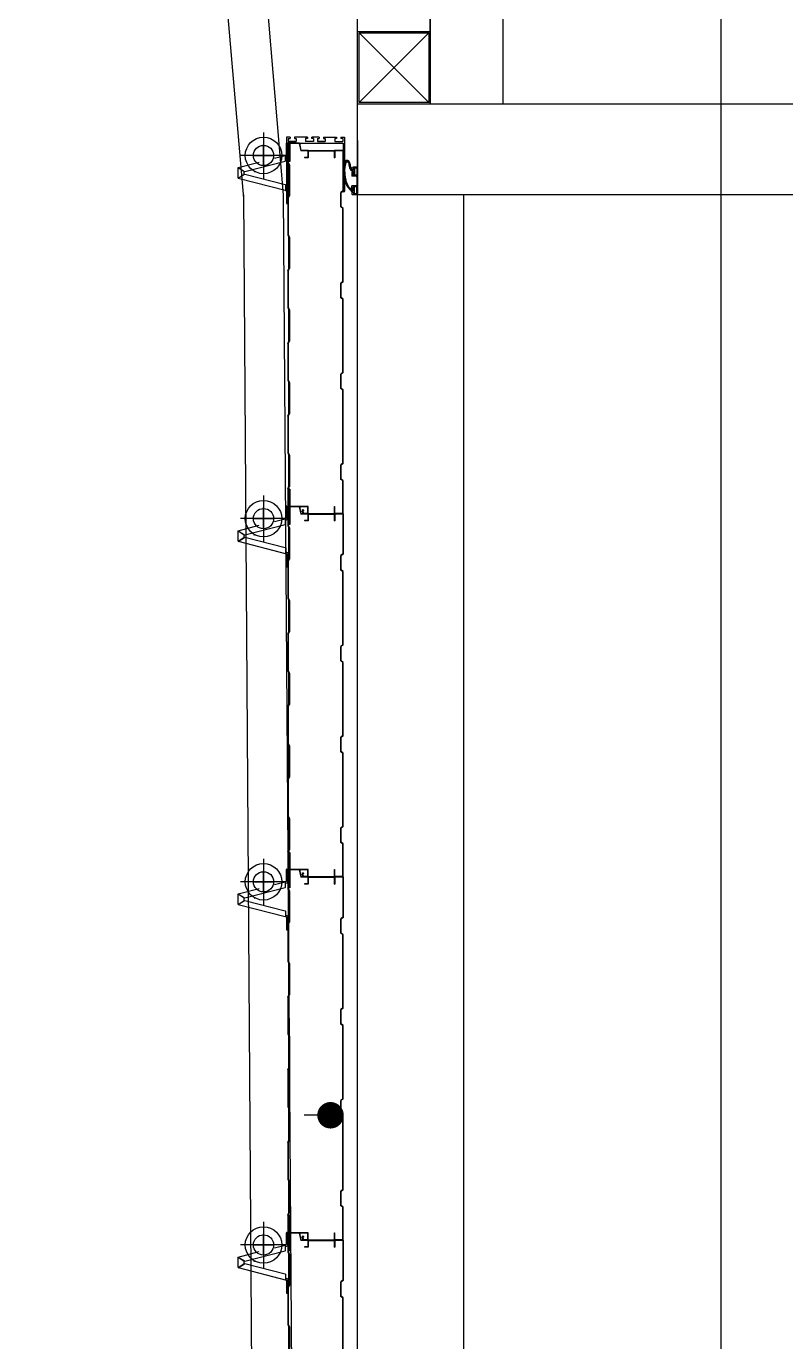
# Model space of a CAD drawing. Header units: millimetres. Extents: x -39468 to 212532, y -94717 to 83483.
# Drawn here: x 83544 to 84589, y 11421 to 13232 of the extents above; entities that cross this region are included whole.
import ezdxf

# ---------------------------------------------------------------- set-up
doc = ezdxf.new("R2010")
doc.units = ezdxf.units.MM
doc.header["$LTSCALE"] = 300
doc.header["$MEASUREMENT"] = 0
doc.linetypes.add('XR-단면도$0$CEN', pattern=[35, 30, -2, 1, -2])
doc.linetypes.add('주단면도-1$0$STD_CENTER', pattern=[66, 60, -2, 2, -2])
doc.layers.get('0').update_dxf_attribs({"linetype": 'CONTINUOUS'})
for name, color, linetype in [('A-SECT-DOOR', 8, 'CONTINUOUS'), ('XR-단면도$0$8', 8, 'CONTINUOUS'), ('주단면도-1$0$A-FLOR-GW', 6, 'CONTINUOUS'), ('주단면도-1$0$A-ST-AXIS-CEN', 252, '주단면도-1$0$STD_CENTER')]:
    doc.layers.add(name, color=color, linetype=linetype)

# ---------------------------------------------------------------- blocks, each defined once
blk = doc.blocks.new('XR-단면도$0$roll')
at = {"layer": 'A-SECT-DOOR'}
for p, q in [((0, 31.73325251974166), (0, -31.73324637347832)), ((31.73324944637716, 3.0733644962e-06), (-31.73324944637716, 3.0733644962e-06)), ((-13.38834995403886, 0), (13.14283256605267, 0)), ((-13.38834995403886, 0), (13.14283256605267, 0)), ((-4.4330954552e-06, -13.76701811235398), (-4.4330954552e-06, 15.13554232800379)), ((-4.4330954552e-06, -13.76701811235398), (-4.4330954552e-06, 15.13554232800379))]:
    blk.add_line(p, q, dxfattribs=at)
for radius in [25.12672360912414, 13.93334397582993]:
    blk.add_circle((0, 3.0733644962e-06), radius, dxfattribs=at)
for centre, start, end in [((-13.4943526936695, -21.97846054518596), 303.9338120056824, 0), ((-11.92071351408958, -23.50395676819608), 75.62722133443756, 123.9338120056824), ((-11.92071351408958, -23.50395676819608), 75.62722133443756, 123.9338120056824)]:
    blk.add_arc(centre, 0.8576553904473933, start, end, dxfattribs=at)
blk = doc.blocks.new('XR-단면도$0$ohd-76t-cap')
at = {"layer": 'A-SECT-DOOR'}
for p, q in [((-15645.45891978219, 36421.78866689373), (-15645.45891978219, 36495.84183762689)), ((-15643.45891978219, 36497.79244728107), (-15643.45891978219, 36430.26906633843)), ((-15567.45891978219, 36430.26906633843), (-15567.45888564363, 36497.7930565374)), ((-15565.45891978964, 36421.78866689373), (-15565.45891978964, 36495.84183762689)), ((-15640.45893929526, 36421.78866689373), (-15645.45891978219, 36421.78866689373)), ((-15643.45891978219, 36430.26906633843), (-15567.45891978219, 36430.26906633843)), ((-15631.92237344011, 36427.78988640476), (-15642.92237344012, 36427.78988640476)), ((-15642.92237344012, 36427.78988640476), (-15631.92237344011, 36427.78988640476)), ((-15642.92237344012, 36423.78988640476), (-15642.92237344012, 36427.78988640476)), ((-15642.92237344012, 36423.78988640476), (-15640.45893929526, 36423.78988640476)), ((-15640.45893929526, 36421.78866689373), (-15640.45893929526, 36423.78988640476)), ((-15634.45893929526, 36421.78866689373), (-15634.45893929526, 36423.78988640476)), ((-15634.45893929526, 36423.78988640476), (-15631.92237344011, 36423.78988640476)), ((-15616.47359295189, 36421.78866689373), (-15634.45893929526, 36421.78866689373)), ((-15631.92237344011, 36423.78988640476), (-15631.92237344011, 36427.78988640476)), ((-15608.01015880704, 36427.78988640476), (-15619.01015880704, 36427.78988640476)), ((-15608.01015880704, 36427.78988640476), (-15619.01015880704, 36427.78988640476)), ((-15619.01015880704, 36423.78988640476), (-15619.01015880704, 36427.78988640476)), ((-15616.47359295189, 36423.78988640476), (-15619.01015880704, 36423.78988640476)), ((-15616.47359295189, 36421.78866689373), (-15616.47359295189, 36423.78988640476)), ((-15610.47359295189, 36423.78988640476), (-15610.47359295189, 36421.8386668982)), ((-15608.01015880704, 36423.78988640476), (-15610.47359295189, 36423.78988640476)), ((-15600.44426612928, 36421.8386668982), (-15610.47359295189, 36421.8386668982)), ((-15608.01015880704, 36423.78988640476), (-15608.01015880704, 36427.78988640476)), ((-15591.90770027786, 36427.78988640476), (-15602.90770027786, 36427.78988640476)), ((-15602.90770027786, 36427.78988640476), (-15591.90770027786, 36427.78988640476)), ((-15602.90770027786, 36423.78988640476), (-15602.90770027786, 36427.78988640476)), ((-15602.90770027786, 36423.78988640476), (-15600.44426612928, 36423.78988640476)), ((-15600.44426612928, 36421.8386668982), (-15600.44426612928, 36423.78988640476)), ((-15594.44426612928, 36421.78866689373), (-15594.44426612928, 36423.78988640476)), ((-15594.44426612928, 36423.78988640476), (-15591.90770027786, 36423.78988640476)), ((-15594.44426612928, 36421.78866689373), (-15576.45891978964, 36421.78866689373)), ((-15591.90770027786, 36423.78988640476), (-15591.90770027786, 36427.78988640476)), ((-15578.99548564106, 36427.78988640476), (-15567.99548564106, 36427.78988640476)), ((-15578.99548564106, 36423.78988640476), (-15578.99548564106, 36427.78988640476)), ((-15576.45891978964, 36423.78988640476), (-15578.99548564106, 36423.78988640476)), ((-15576.45891978964, 36421.78866689373), (-15576.45891978964, 36423.78988640476)), ((-15570.45891978964, 36421.78866689373), (-15570.45891978964, 36423.78988640476)), ((-15567.99548564106, 36423.78988640476), (-15570.45891978964, 36423.78988640476)), ((-15570.45891978964, 36421.78866689373), (-15565.45891978964, 36421.78866689373)), ((-15567.99548564106, 36423.78988640476), (-15567.99548564106, 36427.78988640476)), ((-15567.99548564106, 36423.78988640476), (-15567.99548564106, 36427.78988640476))]:
    blk.add_line(p, q, dxfattribs=at)
for centre, radius, start, end in [((-15643.5077002719, 36495.84183762689), 1.951219511999996, 88.56745634813794, 180), ((-15567.49447245151, 36495.75600589533), 2.037361464307744, 2.41452094661591, 88.99915755585552)]:
    blk.add_arc(centre, radius, start, end, dxfattribs=at)
blk = doc.blocks.new('XR-단면도$0$OHD-575-S')
at = {"layer": 'A-SECT-DOOR'}
h = blk.add_hatch(dxfattribs=at)
h.set_pattern_fill('NET', color=256, scale=0.05, angle=45, style=0)
h.set_pattern_definition([(45, (-29775.44142794889, 29233.65640152479), (-0.1122532015133644, 0.1122532015133644), []), (135, (-29775.44142794889, 29233.65640152479), (-0.1122532015133644, -0.1122532015133644), [])])
h.paths.add_polyline_path([(-14072.92501463648, 32399.40151415998), (-14070.87501463573, 32399.40151415998), (-14070.87501463573, 32423.90151415998), (-14072.92501463648, 32423.90151415998)])
for points in [[(-14098.37501463573, 32414.40151415998), (-14098.37501463573, 32413.90151415998), (-14134.37501463573, 32413.90151415998), (-14134.37501463573, 32414.40151415998)], [(-14098.37501463573, 31914.90151415998), (-14134.37501463573, 31914.90151415998), (-14134.37501463573, 31914.40151415998), (-14098.37501463573, 31914.40151415998)]]:
    blk.add_hatch(color=256, dxfattribs=at).paths.add_polyline_path(points)
h = blk.add_hatch(dxfattribs=at)
h.set_pattern_fill('NET', color=256, scale=0.05, angle=45, style=0)
h.set_pattern_definition([(45, (-29775.44142794889, 29233.65640151734), (-0.1122532015133644, 0.1122532015133644), []), (135, (-29775.44142794889, 29233.65640151734), (-0.1122532015133644, -0.1122532015133644), [])])
h.paths.add_polyline_path([(-14072.92501463648, 31924.40151415998), (-14070.87501463573, 31924.40151415998), (-14070.87501463573, 31948.06039741123), (-14072.92501463648, 31948.06039741123)])
for p, q in [((-14086.37501463573, 32424.40151415998), (-14088.37501463573, 32414.40151415998)), ((-14086.00299931224, 32423.90151415998), (-14088.00299931224, 32413.90151415998)), ((-14086.37501463573, 32424.40151415998), (-14070.37501463573, 32424.40151415998)), ((-14086.00299931224, 32424.40151415998), (-14070.37501463573, 32424.40151415998)), ((-14086.00299931224, 32423.90151415998), (-14070.87501463573, 32423.90151415998)), ((-14072.92501463648, 32423.90151415998), (-14072.92501463648, 32399.40151415998)), ((-14070.87501463573, 32423.90151415998), (-14070.87501463573, 32398.46053115511)), ((-14070.37501463573, 32424.40151415998), (-14070.37501463573, 32398.15151415998)), ((-14146.37501463573, 32414.40151415998), (-14146.37501463573, 32363.84249716485)), ((-14146.37501463573, 32414.40151415998), (-14146.37501463573, 32358.65158394212)), ((-14146.37501463573, 32414.40151415998), (-14134.37501463573, 32414.40151415998)), ((-14145.87501463573, 32413.90151415998), (-14145.87501463573, 32358.96060093725)), ((-14145.87501463573, 32413.90151415998), (-14145.87501463573, 32364.15151415998)), ((-14145.87501463573, 32413.90151415998), (-14134.87501463573, 32413.90151415998)), ((-14134.87501463573, 32413.90151415998), (-14134.87501463573, 32404.40151415998)), ((-14134.37501463573, 32404.40151415998), (-14134.87501463573, 32404.40151415998)), ((-14134.37501463573, 32404.40151415998), (-14134.37501463573, 32414.40151415998)), ((-14134.37501463573, 32414.40151415998), (-14134.37501463573, 32404.40151415998)), ((-14134.37501463573, 32414.40151415998), (-14134.37501463573, 32404.40151415998)), ((-14134.37501463573, 32404.40151415998), (-14134.37501463573, 32414.40151415998)), ((-14098.37501463573, 32414.40151415998), (-14134.37501463573, 32414.40151415998)), ((-14098.37501463573, 32414.40151415998), (-14134.37501463573, 32414.40151415998)), ((-14098.37501463573, 32413.90151415998), (-14134.37501463573, 32413.90151415998)), ((-14134.37501463573, 32406.40151415998), (-14134.37501463573, 32412.40151415998)), ((-14098.37501463573, 32404.40151415998), (-14098.37501463573, 32414.40151415998)), ((-14098.37501463573, 32414.40151415998), (-14098.37501463573, 32404.40151415998)), ((-14098.37501463573, 32414.40151415998), (-14098.37501463573, 32404.40151415998)), ((-14098.37501463573, 32404.40151415998), (-14098.37501463573, 32414.40151415998)), ((-14098.37501463573, 32414.40151415998), (-14088.37501463573, 32414.40151415998)), ((-14098.37501463573, 32406.40151415998), (-14098.37501463573, 32412.40151415998)), ((-14098.37501463573, 32404.40151415998), (-14093.37501463573, 32404.40151415998)), ((-14097.87501463573, 32413.90151415998), (-14097.87501463573, 32404.90151415998)), ((-14097.87501463573, 32413.90151415998), (-14088.00299931224, 32413.90151415998)), ((-14097.87501463573, 32404.90151415998), (-14093.37501463573, 32404.90151415998)), ((-14093.37501463573, 32404.90151415998), (-14093.37501463573, 32404.40151415998)), ((-14072.92501463648, 32399.40151415998), (-14070.87501463573, 32399.40151415998)), ((-14070.87501463573, 32398.46053115511), (-14072.37501463573, 32394.96053115511)), ((-14072.37501463573, 32394.96053115511), (-14072.37501463573, 32351.84249716485)), ((-14072.37501463573, 32351.84249716485), (-14072.37501463573, 32393.96053115511)), ((-14070.37501463573, 32398.15151415998), (-14071.87501463573, 32394.65151415998)), ((-14071.87501463573, 32352.15151415998), (-14071.87501463573, 32394.65151415998)), ((-14071.87501463573, 32393.65151415998), (-14071.87501463573, 32352.15151415998)), ((-14146.37501463573, 32358.65158394212), (-14143.87501463573, 32356.40158394212)), ((-14145.87501463573, 32358.96060093725), (-14143.37501463573, 32356.71060093725)), ((-14143.87501463573, 32337.01961793238), (-14143.87501463573, 32356.40158394212)), ((-14143.37501463573, 32336.71060093725), (-14143.37501463573, 32356.71060093725)), ((-14070.87501463573, 32348.34249716485), (-14072.37501463573, 32351.84249716485)), ((-14070.37501463573, 32348.65151415998), (-14071.87501463573, 32352.15151415998)), ((-14070.87501463573, 32348.34249716485), (-14070.87501463573, 32320.94935310865)), ((-14070.87501463573, 32347.34249716485), (-14070.87501463573, 32298.46053115511)), ((-14070.37501463573, 32348.65151415998), (-14070.37501463573, 32320.94935310865)), ((-14070.37501463573, 32347.65151415998), (-14070.37501463573, 32298.15151415998)), ((-14146.37501463573, 32334.76961793238), (-14143.87501463573, 32337.01961793238)), ((-14146.37501463573, 32233.65158394212), (-14146.37501463573, 32334.76961793238)), ((-14145.87501463573, 32334.46060093725), (-14143.37501463573, 32336.71060093725)), ((-14145.87501463573, 32233.96060093725), (-14145.87501463573, 32334.46060093725)), ((-14070.87501463573, 32298.46053115511), (-14072.37501463573, 32294.96053115512)), ((-14072.37501463573, 32294.96053115512), (-14072.37501463573, 32251.84249716485)), ((-14070.37501463573, 32298.15151415998), (-14071.87501463573, 32294.65151415998)), ((-14071.87501463573, 32252.15151415998), (-14071.87501463573, 32294.65151415998)), ((-14070.87501463573, 32248.34249716485), (-14072.37501463573, 32251.84249716485)), ((-14070.37501463573, 32248.65151415998), (-14071.87501463573, 32252.15151415998)), ((-14070.87501463573, 32248.34249716485), (-14070.87501463573, 32198.46053115511)), ((-14070.87501463573, 32247.34249716485), (-14070.87501463573, 32198.46053115511)), ((-14070.37501463573, 32248.65151415998), (-14070.37501463573, 32198.15151415998)), ((-14070.37501463573, 32247.65151415998), (-14070.37501463573, 32199.62719782162)), ((-14146.37501463573, 32233.65158393467), (-14143.87501463573, 32231.40158393467)), ((-14145.87501463573, 32233.9606009298), (-14143.37501463573, 32231.7106009298)), ((-14143.87501463573, 32212.01961792493), (-14143.87501463573, 32231.40158393467)), ((-14143.37501463573, 32211.7106009298), (-14143.37501463573, 32231.7106009298)), ((-14146.37501463573, 32209.76961792493), (-14143.87501463573, 32212.01961792493)), ((-14146.37501463573, 32108.65158393467), (-14146.37501463573, 32209.76961792493)), ((-14145.87501463573, 32209.4606009298), (-14143.37501463573, 32211.7106009298)), ((-14145.87501463573, 32108.9606009298), (-14145.87501463573, 32209.4606009298)), ((-14070.87501463573, 32198.46053115511), (-14072.37501463573, 32194.96053115511)), ((-14072.37501463573, 32194.96053115511), (-14072.37501463573, 32151.84249716485)), ((-14070.37501463573, 32198.15151415998), (-14071.87501463573, 32194.65151415998)), ((-14071.87501463573, 32152.15151415998), (-14071.87501463573, 32194.65151415998)), ((-14070.87501463573, 32148.34249716485), (-14072.37501463573, 32151.84249716485)), ((-14070.37501463573, 32148.65151415998), (-14071.87501463573, 32152.15151415998)), ((-14070.87501463573, 32148.34249716485), (-14070.87501463573, 32120.9493531012)), ((-14070.87501463573, 32147.34249716485), (-14070.87501463573, 32098.46053115511)), ((-14070.37501463573, 32148.65151415998), (-14070.37501463573, 32120.9493531012)), ((-14070.37501463573, 32147.65151415998), (-14070.37501463573, 32098.15151415998)), ((-14146.37501463573, 32108.65158393467), (-14143.87501463573, 32106.40158393467)), ((-14145.87501463573, 32108.9606009298), (-14143.37501463573, 32106.7106009298)), ((-14143.87501463573, 32087.01961792493), (-14143.87501463573, 32106.40158393467)), ((-14143.37501463573, 32086.7106009298), (-14143.37501463573, 32106.7106009298)), ((-14070.87501463573, 32098.46053115511), (-14072.37501463573, 32094.96053115512)), ((-14072.37501463573, 32094.96053115512), (-14072.37501463573, 32051.84249716485)), ((-14070.37501463573, 32098.15151415998), (-14071.87501463573, 32094.65151415998)), ((-14071.87501463573, 32052.15151415998), (-14071.87501463573, 32094.65151415998)), ((-14146.37501463573, 32084.76961792493), (-14143.87501463573, 32087.01961792493)), ((-14146.37501463573, 31983.65158393467), (-14146.37501463573, 32084.76961792493)), ((-14145.87501463573, 32084.4606009298), (-14143.37501463573, 32086.7106009298)), ((-14145.87501463573, 31983.9606009298), (-14145.87501463573, 32084.4606009298)), ((-14070.87501463573, 32048.34249716485), (-14072.37501463573, 32051.84249716485)), ((-14070.37501463573, 32048.65151415998), (-14071.87501463573, 32052.15151415998)), ((-14070.87501463573, 32048.34249716485), (-14070.87501463573, 32020.9493531012)), ((-14070.87501463573, 32047.34249716485), (-14070.87501463573, 31998.46053115511)), ((-14070.37501463573, 32048.65151415998), (-14070.37501463573, 32020.9493531012)), ((-14070.37501463573, 32047.65151415998), (-14070.37501463573, 31998.15151415998)), ((-14146.37501463573, 31983.65158393467), (-14143.87501463573, 31981.40158393467)), ((-14145.87501463573, 31983.9606009298), (-14143.37501463573, 31981.7106009298)), ((-14070.87501463573, 31998.46053115511), (-14072.37501463573, 31994.96053115511)), ((-14072.37501463573, 31994.96053115511), (-14072.37501463573, 31951.84249716485)), ((-14070.37501463573, 31998.15151415998), (-14071.87501463573, 31994.65151415998)), ((-14071.87501463573, 31952.15151415998), (-14071.87501463573, 31994.65151415998)), ((-14143.87501463573, 31962.01961792493), (-14143.87501463573, 31981.40158393467)), ((-14143.37501463573, 31961.7106009298), (-14143.37501463573, 31981.7106009298)), ((-14146.37501463573, 31959.76961792494), (-14143.87501463573, 31962.01961792493)), ((-14146.37501463573, 31914.40151415998), (-14146.37501463573, 31959.76961792494)), ((-14145.87501463573, 31959.4606009298), (-14143.37501463573, 31961.7106009298)), ((-14145.87501463573, 31914.90151415998), (-14145.87501463573, 31959.4606009298)), ((-14072.92501463648, 31948.06039741123), (-14072.92501463648, 31924.40151415998)), ((-14072.92501463648, 31948.06039741123), (-14070.87501463573, 31948.06039741123)), ((-14070.87501463573, 31948.34249716485), (-14072.37501463573, 31951.84249716485)), ((-14070.37501463573, 31948.65151415998), (-14071.87501463573, 31952.15151415998)), ((-14070.87501463573, 31948.34249716485), (-14070.87501463573, 31924.40151415998)), ((-14070.87501463573, 31947.34249716485), (-14070.87501463573, 31924.40151415998)), ((-14070.37501463573, 31948.65151415998), (-14070.37501463573, 31923.90151415998)), ((-14070.37501463573, 31947.65151415998), (-14070.37501463573, 31923.90151415998)), ((-14134.37501463573, 31914.40151415998), (-14146.37501463573, 31914.40151415998)), ((-14146.37501463573, 31914.40151415998), (-14134.37501463573, 31914.40151415998)), ((-14145.87501463573, 31914.90151415998), (-14134.87501463573, 31914.90151415998)), ((-14134.87501463573, 31914.90151415998), (-14134.87501463573, 31924.40151415998)), ((-14134.37501463573, 31924.40151415998), (-14134.87501463573, 31924.40151415998)), ((-14134.37501463573, 31924.40151415998), (-14134.37501463573, 31914.40151415998)), ((-14134.37501463573, 31914.40151415998), (-14134.37501463573, 31924.40151415998)), ((-14134.37501463573, 31914.40151415998), (-14134.37501463573, 31924.40151415998)), ((-14134.37501463573, 31924.40151415998), (-14134.37501463573, 31914.40151415998)), ((-14134.37501463573, 31922.40151415998), (-14134.37501463573, 31916.40151415998)), ((-14098.37501463573, 31914.90151415998), (-14134.37501463573, 31914.90151415998)), ((-14098.37501463573, 31914.40151415998), (-14134.37501463573, 31914.40151415998)), ((-14098.37501463573, 31914.40151415998), (-14134.37501463573, 31914.40151415998)), ((-14098.37501463573, 31914.40151415998), (-14098.37501463573, 31924.40151415998)), ((-14098.37501463573, 31924.40151415998), (-14084.38924985286, 31924.40151415998)), ((-14098.37501463573, 31916.40151415998), (-14098.37501463573, 31922.40151415998)), ((-14098.37501463573, 31914.40151415998), (-14091.73350352328, 31914.40151415998)), ((-14097.87501463573, 31914.90151415998), (-14097.87501463573, 31923.90151415998)), ((-14097.87501463573, 31923.90151415998), (-14084.38924985286, 31923.90151415998)), ((-14097.87501463573, 31914.90151415998), (-14092.23350352328, 31914.90151415998)), ((-14092.52841060888, 31918.89955336833), (-14092.0721873967, 31918.44311187649)), ((-14086.37501463573, 31924.40151415998), (-14070.87501463573, 31924.40151415998)), ((-14086.00299931224, 31923.90151415998), (-14070.37501463573, 31923.90151415998))]:
    blk.add_line(p, q, dxfattribs=at)
blk.add_lwpolyline([(-14090.83192081284, 31919.03919016058, -0.2211075491759944), (-14091.23350352328, 31915.90151415998, -0.4142135623730951), (-14092.23350352328, 31914.90151415998, -0.4142135623730951)], format="xyb", dxfattribs=at)
for centre, radius, start, end in [((-14089.72866046335, 31916.63319407636), 3.602080692526405, 115.3903879180244, 141.0103053766752), ((-14090.55772021692, 31917.29967474425), 1.897645727827141, 112.6449982491924, 142.9468481089609), ((-14091.73350352328, 31915.40151415998), 1, 270, 0), ((-14091.0627782261, 31918.94324822957), 0.25, 22.56726077340357, 154.4615523056835), ((-14091.00173614453, 31919.59371713037), 0.3998656673912613, 42.97627949226862, 132.7516116379745), ((-14095.36601943057, 31917.65921245748), 5.153387742608375, 334.0172943838689, 25.35843444659579)]:
    blk.add_arc(centre, radius, start, end, dxfattribs=at)
blk = doc.blocks.new('XR-단면도$0$뉴삼중씰')
at = {"layer": 'XR-단면도$0$8'}
h = blk.add_hatch(color=256, dxfattribs=at)
h.dxf.hatch_style = 1
edge = h.paths.add_edge_path()
edge.add_line((-2.299999990416834, 6.300000027840724), (-4.299999990413198, 6.300000027840724))
edge.add_spline(control_points=[(-4.299999990413198, 6.300000027840724), (-3.978939412143517, 6.830868455028392), (-3.657878833873836, 7.361736882245167), (-3.299999990420473, 7.800000027826173)], knot_values=[0, 0, 0, 0, 1.802775637731994, 1.802775637731994, 1.802775637731994, 1.802775637731994], degree=3, periodic=0)
edge.add_line((-3.303299089227948, 7.797442354451048), (-3.025763668614671, 8.012605646334123))
edge.add_line((-3.025763668614671, 8.012605646334123), (-2.553560292377369, 8.737310939439338))
edge.add_line((-2.553560292377369, 8.737310939439338), (-1.676611374525235, 9.074383216924618))
edge.add_line((-1.676611374525235, 9.074383216924618), (-0.4089923075516706, 9.488820414917427))
edge.add_spline(control_points=[(-0.4089923075516708, 9.488820414917427), (3.773133141221478, 9.979757914319633), (8.668378479320381, 10.55440818119677), (9.670752193051156, 16.49431810308306), (5.407969475083517, 18.0284927750763), (0.792941187239194, 19.19477091240696), (-6.957186437361088, 19.6051601699437), (-12.58115512959557, 18.76157632522518), (-16.10804899641516, 18.2325494314573)], knot_values=[0, 0, 0, 0, 10.51002157195905, 12.30214988375138, 15.88840506814901, 21.40805052495581, 27.79020166259531, 38.52380517149022, 38.52380517149022, 38.52380517149022, 38.52380517149022], degree=3, periodic=0)
edge.add_spline(control_points=[(-16.10804899641516, 18.2325494314573), (-16.12724267699377, 18.22864373454649), (-19.33780683458099, 17.57321292703273), (-26.87654617723456, 15.23440226684033), (-31.90042567434284, 9.497120332380293), (-34.69999999041102, 6.300000027840724)], knot_values=[81.3680689650666, 81.3680689650666, 81.3680689650666, 81.3680689650666, 81.42795439420412, 91.38266572863114, 103.9119510143174, 103.9119510143174, 103.9119510143174, 103.9119510143174], degree=3, periodic=0)
edge.add_line((-34.6999999904001, 6.300000027840724), (-35.29999999041685, 6.300000027840724))
edge.add_line((-35.29999999041685, 6.300000027840724), (-35.29999999041685, 4.300000027840723))
edge.add_line((-35.29999999041685, 4.300000027840723), (-27.29999999041684, 4.300000027840723))
edge.add_line((-27.29999999041684, 4.300000027840723), (-27.29999999041684, 6.300000027840724))
edge.add_line((-27.29999999041684, 6.300000027840724), (-32.7042853694984, 6.300000027840724))
edge.add_spline(control_points=[(-32.7042853694984, 6.300000027840724), (-32.36964044925844, 6.679668429293088), (-32.03530142243835, 7.056137761363063), (-31.69999999040738, 7.427604782758862)], knot_values=[101.1105262761424, 101.1105262761424, 101.1105262761424, 101.1105262761424, 102.6147864747464, 102.6147864747464, 102.6147864747464, 102.6147864747464], degree=3, periodic=0)
edge.add_line((-31.69999999041102, 7.427604782758862), (-31.69999999041102, 7.800000027840724))
edge.add_line((-31.69999999041102, 7.800000027840724), (-31.36189868069778, 7.800000027840724))
edge.add_spline(control_points=[(-31.36189868068687, 7.800000027840724), (-31.26414284740895, 7.907009357353673), (-31.16626956922483, 8.013544269633712), (-29.9752937637968, 9.301650251552928), (-28.86389545634301, 10.41875177975453), (-27.11068376118055, 11.91168481396744), (-26.51199981994797, 12.37900259091111), (-25.27586086790325, 13.24088877969188), (-24.640091182584, 13.63292936369544), (-22.38582436566868, 14.84311479296593), (-20.63428466172263, 15.50790917713311), (-17.94616975282406, 16.28238988034718), (-17.04019161208998, 16.50365841109305), (-16.04243310131278, 16.71462847224029), (-15.94469175256381, 16.73494939383818), (-15.84705671776828, 16.75490835183882)], knot_values=[81.40892130394947, 81.40892130394947, 81.40892130394947, 81.40892130394947, 81.84645269697808, 81.84645269697808, 86.72496937555825, 86.72496937555825, 89.1642277148483, 89.1642277148483, 91.60348605413836, 91.60348605413836, 97.3948988442098, 97.3948988442098, 100.2906052392455, 100.2906052392455, 100.6054776744148, 100.6054776744148, 100.6054776744148, 100.6054776744148], degree=3, periodic=0)
edge.add_spline(control_points=[(-15.84705671776828, 16.75490835183882), (-15.04679672251223, 16.91850081301527), (-14.25367907713007, 17.05777595248946), (-12.28931933825515, 17.35440981481224), (-11.12160156004392, 17.48746861703694), (-9.333611078825925, 17.64404914388433), (-8.718764897275832, 17.68950189257157), (-8.099929438456455, 17.72878153482452)], knot_values=[72.98168616186524, 72.98168616186524, 72.98168616186524, 72.98168616186524, 75.56252012173164, 75.56252012173164, 79.40521446778044, 79.40521446778044, 81.40892130394947, 81.40892130394947, 81.40892130394947, 81.40892130394947], degree=3, periodic=0)
edge.add_spline(control_points=[(-8.099929438456455, 17.72878153482452), (-7.281300047347032, 17.79273855057545), (-6.462380625849618, 17.83840346398938), (-5.557416032857871, 17.86268645912059), (-5.473006373944372, 17.86469781222695), (-5.388563153188442, 17.8664543665509)], knot_values=[24.45768795766735, 24.45768795766735, 24.45768795766735, 24.45768795766735, 26.98025723665743, 26.98025723665743, 27.23959688016444, 27.23959688016444, 27.23959688016444, 27.23959688016444], degree=3, periodic=0)
edge.add_spline(control_points=[(-5.388563153188442, 17.8664543665509), (-4.509741136869705, 17.88473527296446), (-3.62728400611013, 17.87541868640983), (-1.713933890507176, 17.78853281961346), (-0.6878644933676696, 17.69811610490432), (1.283103435634983, 17.42403485666727), (2.217882138589629, 17.24160426214803), (3.680781169907277, 16.87791494217526), (4.178735391626104, 16.74158127987175), (4.957471452074968, 16.51147302458412), (5.222337363833503, 16.43050472962204), (5.765216377581963, 16.2595890082739), (6.04751564228718, 16.16948078069254), (6.581708513720514, 15.98608623391192), (6.836068498392703, 15.89027417912439), (7.274396953602262, 15.69483281907742), (7.457510885134977, 15.59460612224938), (7.717009637312003, 15.41627115146548), (7.789983292386749, 15.34065981123422), (7.837686221584589, 15.27705056972627), (7.844229246373287, 15.26423802091449), (7.852079472078913, 15.24644060373248), (7.854084071463148, 15.24324869658449), (7.867434339827013, 15.16816769406432), (7.873438548063858, 15.07313330008765), (7.849408519752612, 14.83993803639896), (7.820484174808369, 14.70263018929108), (7.737783347583897, 14.44301428491599), (7.686826017059502, 14.32567291300802), (7.526059008203447, 14.03326121009013), (7.400104820339037, 13.87918256984267), (7.063047952222406, 13.58337227324955), (6.849418443631293, 13.44367442274233), (6.502295804330058, 12.54702677513705), (5.866123148418407, 12.39196194328542), (5.105819497988703, 11.9732871606393), (4.438613988724682, 11.64765114542388), (3.399014867583901, 11.53910583836841), (2.840424345045903, 11.39954754614155), (-0.9538243709757804, 10.9098569319467)], knot_values=[0, 0, 0, 0, 2.699013447988374, 2.699013447988374, 5.918468722321816, 5.918468722321816, 9.137923996655255, 9.137923996655255, 10.74765163382197, 10.74765163382197, 11.55251545240533, 11.55251545240533, 12.35737927098869, 12.35737927098869, 13.18702670826453, 13.18702670826453, 14.01667414554037, 14.01667414554037, 14.8463215828162, 14.8463215828162, 15.27182420424528, 15.27182420424528, 15.69732682567437, 15.69732682567437, 16.36862618469026, 16.36862618469026, 17.03992554370616, 17.03992554370616, 17.71122490272205, 17.71122490272205, 18.93948186287682, 18.93948186287682, 20.16773882303158, 20.16773882303158, 21.88371847688589, 21.88371847688589, 23.5996981307402, 23.5996981307402, 24.45768795766735, 24.45768795766735, 24.45768795766735, 24.45768795766735], degree=3, periodic=0)
edge.add_spline(control_points=[(-0.9538243709721426, 10.9098569319467), (-1.532176861845073, 10.78292423846142), (-2.100788340980215, 10.5792305227369), (-3.00114825239143, 10.08419205670361), (-3.349535222539997, 9.842628493352091), (-3.837651111793091, 9.420425119649737), (-3.994660744760039, 9.269785618598688), (-4.296264230491942, 8.949539200606523), (-4.442328546443604, 8.777684216212947), (-4.81678879714309, 8.294744033308232), (-5.024328910043549, 7.980950804922031), (-5.345214489872887, 7.470442953359452), (-5.466506956039665, 7.26973712381732), (-6.299999990413197, 6.300000027840724)], knot_values=[0, 0, 0, 0, 1.654202023832999, 1.654202023832999, 2.776859452191892, 2.776859452191892, 3.338188166371339, 3.338188166371339, 3.899516880550786, 3.899516880550786, 4.888564162580427, 4.888564162580427, 5.545614643547691, 5.545614643547691, 5.545614643547691, 5.545614643547691], degree=3, periodic=0)
edge.add_line((-6.299999990413197, 6.300000027840724), (-10.29999999041683, 6.300000027840724))
edge.add_line((-10.29999999041683, 6.300000027840724), (-10.29999999041683, 4.300000027840723))
edge.add_line((-10.29999999041683, 4.300000027840723), (-2.299999990416836, 4.300000027840723))
edge.add_line((-2.299999990416834, 4.300000027840723), (-2.299999990416834, 6.300000027840724))
blk.add_lwpolyline([(-0.4089923075516708, 9.488820414917427), (-1.676611374525235, 9.074383216924618), (-2.553560292377369, 8.737310939439338), (-3.025763668614671, 8.012605646334123), (-3.299999990413196, 7.800000027840724)])
blk.add_spline([(-0.4089923075516708, 9.488820414917427), (9.130962249029835, 13.8990154787898), (9.286312292340881, 15.68439786079398), (6.295823906253643, 17.66384360652591), (0.936247307319718, 18.98347410367569), (-5.434440179160445, 19.36582746547356), (-16.10804899641516, 18.2325494314573)], degree=3)
blk.add_open_spline([(-0.9538243709757804, 10.9098569319467), (2.840424345045903, 11.39954754614155), (3.399014867583901, 11.53910583836841), (4.438613988724682, 11.64765114542388), (5.105819497988703, 11.9732871606393), (5.866123148418407, 12.39196194328542), (6.502295804330058, 12.54702677513705), (6.849418443631293, 13.44367442274233), (7.063047952222406, 13.58337227324955), (7.400104820339037, 13.87918256984267), (7.526059008203447, 14.03326121009013), (7.686826017059502, 14.32567291300802), (7.737783347583897, 14.44301428491599), (7.820484174808369, 14.70263018929108), (7.849408519752612, 14.83993803639896), (7.873438548063858, 15.07313330008765), (7.867434339827013, 15.16816769406432), (7.854084071463148, 15.24324869658449), (7.852079472078913, 15.24644060373248), (7.844229246373287, 15.26423802091449), (7.837686221584589, 15.27705056972627), (7.789983292386749, 15.34065981123422), (7.717009637312003, 15.41627115146548), (7.457510885134977, 15.59460612224938), (7.274396953602262, 15.69483281907742), (6.836068498392703, 15.89027417912439), (6.581708513720514, 15.98608623391192), (6.04751564228718, 16.16948078069254), (5.765216377581963, 16.2595890082739), (5.222337363833503, 16.43050472962204), (4.957471452074968, 16.51147302458412), (4.178735391626104, 16.74158127987175), (3.680781169907277, 16.87791494217526), (2.217882138589629, 17.24160426214803), (1.283103435634983, 17.42403485666727), (-0.6878644933676696, 17.69811610490432), (-1.713933890507176, 17.78853281961346), (-3.711124533139808, 17.87922591270762), (-4.679417624396592, 17.88624586822698), (-6.604142607102403, 17.83459955218132), (-7.564193010166491, 17.77625528244243), (-10.44413907358102, 17.52956422422721), (-12.36388052686379, 17.26925480581121), (-14.8266898858601, 16.90772987251694), (-15.35555772340012, 16.82852177285531), (-15.88586731550458, 16.74909558967919)], degree=3, knots=[0, 0, 0, 0, 0.8579898269271549, 0.8579898269271549, 2.573969480781464, 2.573969480781464, 4.289949134635775, 4.289949134635775, 5.518206094790537, 5.518206094790537, 6.746463054945298, 6.746463054945298, 7.417762413961192, 7.417762413961192, 8.08906177297709, 8.08906177297709, 8.760361131992983, 8.760361131992983, 9.185863753422066, 9.185863753422066, 9.611366374851148, 9.611366374851148, 10.44101381212698, 10.44101381212698, 11.27066124940282, 11.27066124940282, 12.10030868667866, 12.10030868667866, 12.90517250526202, 12.90517250526202, 13.71003632384538, 13.71003632384538, 15.3197639610121, 15.3197639610121, 18.53921923534554, 18.53921923534554, 21.75867450967898, 21.75867450967898, 24.71702760117437, 24.71702760117437, 27.67538069266975, 27.67538069266975, 33.59208687566051, 33.59208687566051, 35.20569246712455, 35.20569246712455, 35.20569246712455, 35.20569246712455])
for p, q in [((-37.99999999041029, 2.78378138e-08), (-37.99999999041029, 6.800000027840724)), ((-37.99999999041029, 2.78378138e-08), (-37.55999999040796, 2.78378138e-08)), ((-36.69999999041102, 1.300000027840724), (-36.69999999041102, 6.300000027840724)), ((-36.69999999041102, 1.300000027840724), (-27.09999999040884, 1.300000027840724)), ((-1.558020090327771, 2.78378138e-08), (-36.44197989050008, 2.78378138e-08)), ((-34.69999999041102, 6.300000027840724), (-35.29999999041685, 6.300000027840724)), ((-35.29999999041685, 4.300000027840723), (-35.29999999041685, 6.300000027840724)), ((-34.6999999904001, 6.300000027840724), (-35.29999999041685, 6.300000027840724)), ((-35.29999999041685, 6.300000027840724), (-35.29999999041685, 4.300000027840723)), ((-34.69999999041102, 6.300000027840724), (-35.29999999041685, 6.300000027840724)), ((-35.29999999041685, 6.300000027840724), (-35.29999999041685, 4.300000027840723)), ((-35.29999999041685, 4.300000027840723), (-27.29999999041684, 4.300000027840723)), ((-35.29999999041685, 4.300000027840723), (-27.29999999041684, 4.300000027840723)), ((-35.29999999041685, 4.300000027840723), (-27.29999999041684, 4.300000027840723)), ((-34.69999999041102, 6.300000027840724), (-34.69999999041102, 7.800000027840724)), ((-27.29999999041684, 6.300000027840724), (-32.7042853694984, 6.300000027840724)), ((-27.29999999041684, 6.300000027840724), (-32.7042853694984, 6.300000027840724)), ((-27.29999999041684, 6.300000027840724), (-32.7042853694984, 6.300000027840724)), ((-31.69999999041102, 6.300000027840724), (-31.69999999041102, 7.800000027840724)), ((-31.69999999041102, 7.800000027840724), (-25.79999999040956, 7.800000027840724)), ((-31.69999999041102, 7.800000027840724), (-31.36189868068687, 7.800000027840724)), ((-31.69999999041102, 7.427604782758862), (-31.69999999041102, 7.800000027840724)), ((-31.69999999041102, 7.800000027840724), (-31.36189868069778, 7.800000027840724)), ((-31.69999999040738, 7.427604782758862), (-31.69999999041102, 7.800000027840724)), ((-31.69999999041102, 6.300000027840724), (-27.09999999041247, 6.300000027840724)), ((-27.29999999041684, 4.300000027840723), (-27.29999999041684, 6.300000027840724)), ((-27.29999999041684, 4.300000027840723), (-27.29999999041684, 6.300000027840724)), ((-27.29999999041684, 4.300000027840723), (-27.29999999041684, 6.300000027840724)), ((-27.09999999040884, 1.300000027840724), (-27.09999999041247, 6.300000027840724)), ((-25.7999999904132, 2.300000027840723), (-25.79999999040956, 7.800000027840724)), ((-12.19999999041465, 2.300000027840723), (-12.19999999041465, 7.800000027840724)), ((-6.299999990413197, 7.800000027840724), (-12.19999999041465, 7.800000027840724)), ((-6.299999990413197, 6.300000027840724), (-10.89999999041174, 6.300000027840724)), ((-10.89999999041538, 1.300000027840724), (-10.89999999041174, 6.300000027840724)), ((-1.299999990413198, 1.300000027840724), (-10.89999999041538, 1.300000027840724)), ((-10.29999999041683, 4.300000027840723), (-10.29999999041683, 6.300000027840724)), ((-10.29999999041683, 6.300000027840724), (-6.299999990413197, 6.300000027840724)), ((-10.29999999041683, 6.300000027840724), (-10.29999999041683, 4.300000027840723)), ((-6.299999990413197, 6.300000027840724), (-10.29999999041683, 6.300000027840724)), ((-10.29999999041683, 6.300000027840724), (-10.29999999041683, 4.300000027840723)), ((-6.299999990413197, 6.300000027840724), (-10.29999999041683, 6.300000027840724)), ((-2.299999990416834, 4.300000027840723), (-10.29999999041683, 4.300000027840723)), ((-10.29999999041683, 4.300000027840723), (-2.299999990416834, 4.300000027840723)), ((-10.29999999041683, 4.300000027840723), (-2.299999990416834, 4.300000027840723)), ((-6.299999990413197, 6.300000027840724), (-6.299999990413197, 7.800000027840724)), ((-4.299999990413198, 6.300000027840724), (-2.299999990416834, 6.300000027840724)), ((-2.299999990416834, 6.300000027840724), (-4.299999990413198, 6.300000027840724)), ((-2.299999990416834, 6.300000027840724), (-4.299999990413198, 6.300000027840724)), ((-2.299999990416834, 4.300000027840723), (-2.299999990416834, 6.300000027840724)), ((-2.299999990416834, 4.300000027840723), (-2.299999990416834, 6.300000027840724)), ((-2.299999990416834, 4.300000027840723), (-2.299999990416834, 6.300000027840724)), ((-1.299999990413198, 1.300000027840724), (-1.299999990413198, 6.300000027840724)), ((9.5824364e-09, 2.78523657e-08), (-0.4399999904162539, 2.78523657e-08)), ((9.5824364e-09, 2.78523657e-08), (9.5860744e-09, 6.800000027840724))]:
    blk.add_line(p, q, dxfattribs=at)
at = {"layer": 'XR-단면도$0$8', "lineweight": 13}
for p, q in [((-34.69999999041102, 7.800000027840724), (-36.99999999041029, 7.800000027840724)), ((-34.69999999041102, 6.300000027840724), (-36.69999999041102, 6.300000027840724)), ((-24.7999999904132, 1.300000027840724), (-19.49999999041392, 1.300000027840724)), ((-19.49999999041392, 1.300000027840724), (-18.99999999041392, 1.000000027837812)), ((-18.99999999041392, 1.000000027837812), (-18.49999999041392, 1.300000027840724)), ((-18.49999999041392, 1.300000027840724), (-13.19999999041465, 1.300000027840724)), ((-3.299999990413196, 7.800000027840724), (-0.9999999904139256, 7.800000027840724)), ((-3.299999990413196, 6.300000027840724), (-3.299999990416834, 7.800000027840724)), ((-3.299999990413196, 6.300000027840724), (-1.299999990413198, 6.300000027840724))]:
    blk.add_line(p, q, dxfattribs=at)
for centre, start, end in [((-36.99999999041029, 6.800000027840724), 89.99999999979158, 180), ((-13.19999999041465, 2.300000027840723), 270, 0), ((-0.9999999904139256, 6.800000027840724), 0, 90)]:
    blk.add_arc(centre, 1, start, end, dxfattribs=at)
at = {"layer": 'XR-단면도$0$8'}
for centre, radius, start, end in [((-37.00098994045403, 0.3708204210852273), 0.6708203932501405, 213.5583827655108, 326.4416172344892), ((-24.7999999904132, 2.300000027840723), 1, 180, 270), ((-0.9990100403738322, 0.3708204210852273), 0.6708203932501405, 213.5583827655108, 326.4416172344892)]:
    blk.add_arc(centre, radius, start, end, dxfattribs=at)
for points, knots in [([(-16.10804899641516, 18.2325494314573), (-16.12724267699377, 18.22864373454649), (-19.33780683458099, 17.57321292703273), (-26.87654617723456, 15.23440226684033), (-31.90042567434284, 9.497120332380293), (-34.69999999041102, 6.300000027840724)], [81.3680689650666, 81.3680689650666, 81.3680689650666, 81.3680689650666, 81.42795439420412, 91.38266572863114, 103.9119510143174, 103.9119510143174, 103.9119510143174, 103.9119510143174]), ([(-16.10804899641516, 18.2325494314573), (-16.12724267699377, 18.22864373454649), (-19.33780683458099, 17.57321292703273), (-26.87654617723456, 15.23440226684033), (-31.90042567434284, 9.497120332380293), (-34.69999999041102, 6.300000027840724)], [81.3680689650666, 81.3680689650666, 81.3680689650666, 81.3680689650666, 81.42795439420412, 91.38266572863114, 103.9119510143174, 103.9119510143174, 103.9119510143174, 103.9119510143174]), ([(-5.388563152962887, 17.86645436656545), (-6.938928960542397, 17.80364072005613), (-8.448808577253658, 17.72153436728695), (-11.12160156004392, 17.48746861703694), (-12.28931933825515, 17.35440981481224), (-14.349969263003, 17.04323537259188), (-15.24038176274189, 16.88421742399805), (-17.04019161208998, 16.50365841109305), (-17.94616975282406, 16.28238988034718), (-20.63428466172263, 15.50790917713311), (-22.38582436566868, 14.84311479296593), (-24.640091182584, 13.63292936369544), (-25.27586086790325, 13.24088877969188), (-26.51199981994797, 12.37900259091111), (-27.11068376118055, 11.91168481396744), (-28.86389545634301, 10.41875177975453), (-29.9752937637968, 9.301650251552928), (-31.16626956922483, 8.013544269633712), (-31.26414284740895, 7.907009357353673), (-31.36189868068687, 7.800000027840724)], [70.08854414263621, 70.08854414263621, 70.08854414263621, 70.08854414263621, 74.98539299803424, 74.98539299803424, 78.82808734408306, 78.82808734408306, 81.72379373911879, 81.72379373911879, 84.61950013415448, 84.61950013415448, 90.41091292422593, 90.41091292422593, 92.850171263516, 92.850171263516, 95.28942960280605, 95.28942960280605, 100.1679462813862, 100.1679462813862, 100.6054776744148, 100.6054776744148, 100.6054776744148, 100.6054776744148]), ([(-6.299999990413197, 6.300000027840724), (-5.466506956039665, 7.26973712381732), (-5.345214489872887, 7.470442953359452), (-5.024328910043549, 7.980950804922031), (-4.81678879714309, 8.294744033308232), (-4.442328546443604, 8.777684216212947), (-4.296264230491942, 8.949539200606523), (-3.994660744760039, 9.269785618598688), (-3.837651111793091, 9.420425119649737), (-3.349535222539997, 9.842628493352091), (-3.00114825239143, 10.08419205670361), (-2.100788340980215, 10.5792305227369), (-1.532176861845073, 10.78292423846142), (-0.9538243709721426, 10.9098569319467)], [0, 0, 0, 0, 0.6570504809672653, 0.6570504809672653, 1.646097762996905, 1.646097762996905, 2.207426477176352, 2.207426477176352, 2.7687551913558, 2.7687551913558, 3.891412619714693, 3.891412619714693, 5.545614643547691, 5.545614643547691, 5.545614643547691, 5.545614643547691])]:
    blk.add_open_spline(points, degree=3, knots=knots, dxfattribs=at)
for points in [[(-31.69999999040738, 7.427604782758862), (-32.03530142243835, 7.056137761363063), (-32.36964044925844, 6.679668429293088), (-32.7042853694984, 6.300000027840724)], [(-31.69999999040738, 7.427604782758862), (-32.03530142243835, 7.056137761363063), (-32.36964044925844, 6.679668429293088), (-32.7042853694984, 6.300000027840724)], [(-4.299999990413198, 6.300000027840724), (-3.978939412143517, 6.830868455028392), (-3.657878833873836, 7.361736882245167), (-3.299999990420473, 7.800000027826173)], [(-4.299999990413198, 6.300000027840724), (-3.978939412143517, 6.830868455028392), (-3.657878833873836, 7.361736882245167), (-3.299999990420473, 7.800000027826173)]]:
    blk.add_open_spline(points, degree=3, dxfattribs=at)
blk = doc.blocks.new('XR-단면도$0$11')
at = {"layer": 'A-SECT-DOOR'}
for p, q in [((5196.985611791802, -25158.74656224536), (5196.985611791802, -25142.37552183244)), ((5196.985611791802, -25158.74656224536), (5196.985611791802, -25142.37552183244)), ((5198.958219189873, -25159.94462801603), (5198.958219189873, -25142.37552183244)), ((5198.958219189873, -25159.94462801603), (5198.958219189873, -25142.37552183244)), ((5130.345787954079, -25175.82301710378), (5159.492347089938, -25168.35421132523)), ((5139.85122117438, -25181.35554643865), (5195.205217696013, -25167.17108483002)), ((5139.85122117438, -25181.35554643865), (5195.205217696013, -25167.17108483002)), ((5180.504438275937, -25162.96986295882), (5195.098304052894, -25159.23018485349)), ((5180.504438275937, -25162.96986295882), (5195.098304052894, -25159.23018485349)), ((5195.098304052894, -25159.23018485349), (5196.985611791802, -25158.74656224536)), ((5195.098304052894, -25159.23018485349), (5196.985611791802, -25158.74656224536)), ((5195.527597628083, -25166.75567892503), (5195.527597628083, -25159.12017837481)), ((5195.527597628083, -25166.75567892503), (5195.527597628083, -25159.12017837481)), ((5195.527597628083, -25161.15652083867), (5198.635839257804, -25160.36003392103)), ((5195.527597628083, -25161.15652083867), (5198.635839257804, -25160.36003392103)), ((5130.345787954079, -25190.40315874137), (5130.345787954079, -25175.82301710378)), ((5130.345787954079, -25175.82301710378), (5138.543459577122, -25181.33864875598)), ((5130.345787954079, -25190.40315874137), (5130.345787954079, -25175.82301710378)), ((5130.345787954079, -25175.82301710378), (5138.543459577122, -25181.33864875598)), ((5130.345787954079, -25190.40315874137), (5138.543459577122, -25184.88752708922)), ((5130.345787954079, -25190.40315874137), (5138.543459577122, -25184.88752708922)), ((5130.345787954079, -25190.40315874137), (5196.985611791802, -25207.47961359983)), ((5130.345787954079, -25190.40315874137), (5196.985611791802, -25207.47961359983)), ((5130.595932329954, -25175.75891760748), (5139.159552539044, -25181.23631672427)), ((5130.595932329954, -25175.75891760748), (5139.159552539044, -25181.23631672427)), ((5130.595932329954, -25190.46725823771), (5139.159552539044, -25184.98985912086)), ((5130.595932329954, -25190.46725823771), (5139.159552539044, -25184.98985912086)), ((5138.922341858552, -25184.17594499356), (5138.922341858552, -25182.05023085157)), ((5138.922341858552, -25184.17594499356), (5138.922341858552, -25182.05023085157)), ((5139.85122117438, -25184.87062940653), (5195.205217696013, -25199.05509101518)), ((5139.85122117438, -25184.87062940653), (5195.205217696013, -25199.05509101518)), ((5195.527597628083, -25199.47049692017), (5195.527597628083, -25207.10599747038)), ((5195.527597628083, -25199.47049692017), (5195.527597628083, -25207.10599747038)), ((5195.527597628083, -25205.06965500652), (5198.635839257804, -25205.86614192417)), ((5195.527597628083, -25205.06965500652), (5198.635839257804, -25205.86614192417)), ((5196.985611791802, -25207.47961359983), (5196.985611791802, -25225.05243651546)), ((5196.985611791802, -25207.47961359983), (5196.985611791802, -25225.05243651546)), ((5198.958219189873, -25206.28154782916), (5198.958219189873, -25225.05243651546)), ((5198.958219189873, -25206.28154782916), (5198.958219189873, -25225.05243651546))]:
    blk.add_line(p, q, dxfattribs=at)
at = {"layer": 'A-SECT-DOOR', "linetype": 'XR-단면도$0$CEN'}
for p, q in [((5197.414439487022, -25141.94669413718), (5198.529391494645, -25141.94669413718)), ((5197.414439487022, -25141.94669413718), (5198.529391494645, -25141.94669413718)), ((5197.414439487022, -25225.48126421071), (5198.529391494645, -25225.48126421071)), ((5197.414439487022, -25225.48126421071), (5198.529391494645, -25225.48126421071))]:
    blk.add_line(p, q, dxfattribs=at)
at = {"layer": 'A-SECT-DOOR'}
for centre, radius, start, end in [((5197.414439487045, -25142.37552183244), 0.4288276952236967, 90, 180), ((5197.414439487045, -25142.37552183244), 0.4288276952236967, 90, 180), ((5198.529391494667, -25142.37552183244), 0.4288276952236967, 0, 90), ((5198.529391494667, -25142.37552183244), 0.4288276952236967, 0, 90), ((5195.098769932876, -25166.75567892497), 0.4288276952236967, 284.3727786851433, 0), ((5195.098769932876, -25166.75567892497), 0.4288276952236967, 284.3727786851433, 0), ((5198.529391494667, -25159.94462801603), 0.4288276952236967, 284.3727786851433, 0), ((5198.529391494667, -25159.94462801603), 0.4288276952236967, 284.3727786851433, 0), ((5138.064686468127, -25182.05023085157), 0.8576553904473933, 0, 56.06618799943738), ((5138.064686468127, -25182.05023085157), 0.8576553904473933, 0, 56.06618799943738), ((5138.064686468127, -25184.17594499356), 0.8576553904473933, 303.9338120005626, 0), ((5139.638325648093, -25180.52473462862), 0.8576553904473933, 236.0661879994374, 284.3727786851433), ((5139.638325648093, -25180.52473462862), 0.8576553904473933, 236.0661879994374, 284.3727786851433), ((5195.098769932876, -25199.47049692017), 0.4288276952236967, 0, 75.6272213148567), ((5195.098769932876, -25199.47049692017), 0.4288276952236967, 0, 75.6272213148567), ((5198.529391494667, -25206.2815478291), 0.4288276952236967, 0, 75.6272213148567), ((5198.529391494667, -25206.2815478291), 0.4288276952236967, 0, 75.6272213148567), ((5197.414439487045, -25225.05243651546), 0.4288276952236967, 180, 270), ((5197.414439487045, -25225.05243651546), 0.4288276952236967, 180, 270), ((5198.529391494667, -25225.05243651546), 0.4288276952236967, 270, 0), ((5198.529391494667, -25225.05243651546), 0.4288276952236967, 270, 0)]:
    blk.add_arc(centre, radius, start, end, dxfattribs=at)
blk = doc.blocks.new('_Dot')
at = {"color": 0, "linetype": 'ByBlock', "lineweight": -2}
blk.add_line((-0.5, 0), (-1, 0), dxfattribs=at)
at = {"color": 0, "linetype": 'ByBlock', "const_width": 0.5}
blk.add_lwpolyline([(-0.25, 0, 1), (0.25, 0, 1)], format="xyb", close=True, dxfattribs=at)
blk = doc.blocks.new('A$C335c50f1')
at = {"layer": 'A-SECT-DOOR'}
for p, q in [((1101.834375530365, -9.313225746154785e-10), (1401.345784067991, 3500.004839829169)), ((1156.634092181805, -4.689462178386748), (1456.14550071198, 3495.315377651714)), ((900.0010418617167, 125), (900.001042142394, 2950.00484009739)), ((1000.001041546348, -2999.999985859729), (1000.001042137388, 2950.004840101115)), ((902.0010422019986, 127), (998.0010422019986, 223)), ((998.0010422019986, 127), (902.0010422019986, 223)), ((-99.88623643174651, 125, -102999.999999999), (1000.001041861717, 125)), ((1000.001042194548, 75.00000000651926), (1000.001042194548, -9.313225746154785e-10)), ((-99.88623643174651, 0, -102999.999999999), (1000.001041849318, 0)), ((1081.001042194548, -2999.999999982305), (1101.834375530365, -9.313225746154785e-10)), ((1136.00151997793, -3000.000000000931), (1156.835807874682, -9.313225746154785e-10))]:
    blk.add_line(p, q, dxfattribs=at)
at = {"layer": 'A-SECT-DOOR', "ltscale": 0.002}
blk.add_line((1000.001042194548, -9.313225746154785e-10), (1000.001042201999, 50), dxfattribs=at)
at = {"layer": 'A-SECT-DOOR'}
for points in [[(1000.001042201999, 125), (1000.001042201999, 225), (900.0010422019986, 225), (900.0010422019986, 125)], [(902.0010422019986, 127), (998.0010422019986, 127), (998.0010422019986, 223), (902.0010422019986, 223)]]:
    blk.add_lwpolyline(points, close=True, dxfattribs=at)
at = {"layer": 'A-SECT-DOOR', "rotation": 180}
blk.add_blockref('XR-단면도$0$ohd-76t-cap', (-14547.45787758857, 36501.21906634467), dxfattribs=at)
at = {"layer": 'A-SECT-DOOR', "xscale": -1}
for name, p in [('XR-단면도$0$roll', (1129.543738759938, 54.15916072111577)), ('XR-단면도$0$11', (6294.959261390264, 25213.32552183466)), ('XR-단면도$0$roll', (1129.543738759938, -445.8408392788842)), ('XR-단면도$0$11', (6294.959261390264, 24713.32552183466)), ('XR-단면도$0$roll', (1129.543738759938, -945.8408392788842)), ('XR-단면도$0$11', (6294.959261390264, 24213.32552183466)), ('XR-단면도$0$11', (6294.959261390264, 23713.32552183466)), ('XR-단면도$0$roll', (1129.543738759938, -1445.840839278884))]:
    blk.add_blockref(name, p, dxfattribs=at)
at = {"layer": 'A-SECT-DOOR'}
for p in [(15166.37605683028, -32353.45151415421), (15166.37605683028, -32853.45151415421), (15166.37605683028, -33353.45151415421), (15166.37605683028, -33853.45151415421)]:
    blk.add_blockref('XR-단면도$0$OHD-575-S', p, dxfattribs=at)
at = {"layer": 'A-SECT-DOOR', "xscale": -1, "rotation": 270}
blk.add_blockref('XR-단면도$0$뉴삼중씰', (1000.001042194548, 37.9999999916181), dxfattribs=at)
at = {"layer": 'A-SECT-DOOR', "xscale": 36.45833333255722, "yscale": 36.45833333255722, "zscale": 36.45833333255722, "rotation": 180}
blk.add_blockref('_Dot', (1037.316860260325, -1267.287835208932), dxfattribs=at)

msp = doc.modelspace()

# ---------------------------------------------------------------- linework, layer by layer
msp.add_line((84146.00000000326, 13000.0236074049), (84146.00000000326, 10000.00000000023))
at = {"layer": '주단면도-1$0$A-FLOR-GW'}
for p, q in [((84100.00000024773, 14000.00000000023), (84100.00000024773, 13125.0236074049)), ((84200.00000024773, 14000.00000000023), (84200.00000024773, 13125.0236074049))]:
    msp.add_line(p, q, dxfattribs=at)
at = {"layer": '주단면도-1$0$A-ST-AXIS-CEN', "linetype": 'Continuous'}
msp.add_line((84499.99999999953, 55499.99999998906), (84499.99999999953, 4.656612873077393e-10), dxfattribs=at)
msp.add_line((84499.99999999953, 55499.99999998906), (84499.99999999953, 4.656612873077393e-10), dxfattribs=at)

# ---------------------------------------------------------------- block references
at = {"layer": '주단면도-1$0$A-FLOR-GW', "xscale": -1}
msp.add_blockref('A$C335c50f1', (85000.00104219653, 13000.0236074049), dxfattribs=at)

doc.saveas('drawing.dxf')
